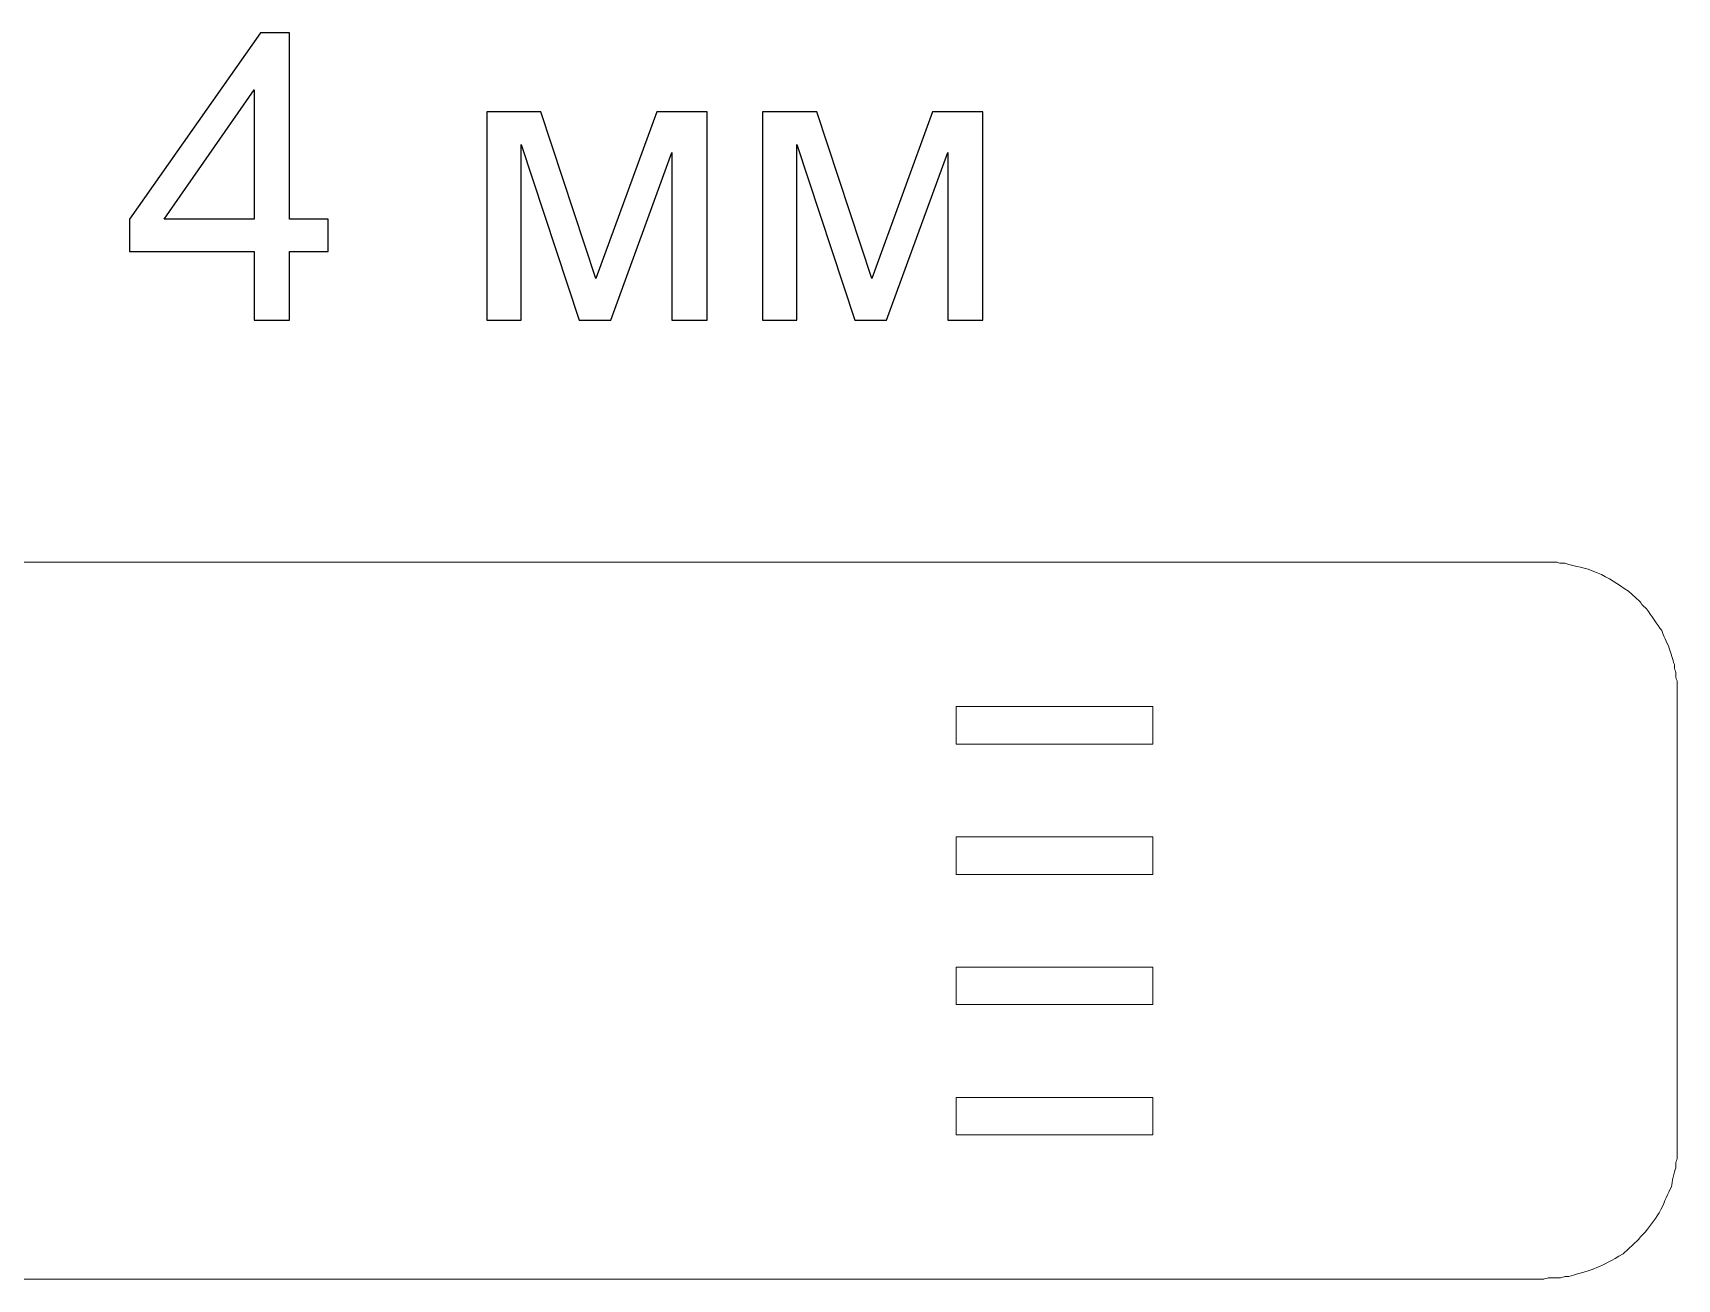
# Model space of a CAD drawing. Header units: millimetres. Extents: x -6423 to -1759, y 6 to 2012.
# Drawn here: x -2411.8 to -2233.8, y 1412.9 to 1547.7 of the extents above; entities that cross this region are included whole.
import ezdxf

# ---------------------------------------------------------------- set-up
doc = ezdxf.new("R2010")
doc.units = ezdxf.units.MM
doc.header["$MEASUREMENT"] = 0
doc.layers.add('layer 1', color=7, linetype='Continuous')

msp = doc.modelspace()

# ---------------------------------------------------------------- linework, layer by layer
at = {"layer": 'layer 1', "color": 240}
for points, knots in [([(-2387.86, 1516.6553), (-2387.86, 1516.6553), (-2387.86, 1524.0797), (-2387.86, 1524.0797), (-2387.86, 1524.0797), (-2387.86, 1524.0797), (-2401.3629, 1524.0797), (-2401.3629, 1524.0797), (-2401.3629, 1524.0797), (-2401.3629, 1524.0797), (-2401.3629, 1527.5965), (-2401.3629, 1527.5965), (-2401.3629, 1527.5965), (-2401.3629, 1527.5965), (-2387.1654, 1547.7422), (-2387.1654, 1547.7422), (-2387.1654, 1547.7422), (-2387.1654, 1547.7422), (-2384.0393, 1547.7422), (-2384.0393, 1547.7422), (-2384.0393, 1547.7422), (-2384.0393, 1547.7422), (-2384.0393, 1527.5965), (-2384.0393, 1527.5965), (-2384.0393, 1527.5965), (-2384.0393, 1527.5965), (-2379.8278, 1527.5965), (-2379.8278, 1527.5965), (-2379.8278, 1527.5965), (-2379.8278, 1527.5965), (-2379.8278, 1524.0797), (-2379.8278, 1524.0797), (-2379.8278, 1524.0797), (-2379.8278, 1524.0797), (-2384.0393, 1524.0797), (-2384.0393, 1524.0797), (-2384.0393, 1524.0797), (-2384.0393, 1524.0797), (-2384.0393, 1516.6553), (-2384.0393, 1516.6553), (-2384.0393, 1516.6553), (-2384.0393, 1516.6553), (-2387.86, 1516.6553), (-2387.86, 1516.6553)], [0, 0, 0, 0, 0.08333333, 0.08333333, 0.08333333, 0.08333333, 0.16666667, 0.16666667, 0.16666667, 0.16666667, 0.25, 0.25, 0.25, 0.25, 0.33333333, 0.33333333, 0.33333333, 0.33333333, 0.41666667, 0.41666667, 0.41666667, 0.41666667, 0.5, 0.5, 0.5, 0.5, 0.58333333, 0.58333333, 0.58333333, 0.58333333, 0.66666667, 0.66666667, 0.66666667, 0.66666667, 0.75, 0.75, 0.75, 0.75, 0.83333333, 0.83333333, 0.83333333, 0.83333333, 1, 1, 1, 1]), ([(-2387.86, 1527.5965), (-2387.86, 1527.5965), (-2387.86, 1541.5842), (-2387.86, 1541.5842), (-2387.86, 1541.5842), (-2387.86, 1541.5842), (-2397.6073, 1527.5965), (-2397.6073, 1527.5965), (-2397.6073, 1527.5965), (-2397.6073, 1527.5965), (-2387.86, 1527.5965), (-2387.86, 1527.5965)], [0, 0, 0, 0, 0.25, 0.25, 0.25, 0.25, 0.5, 0.5, 0.5, 0.5, 1, 1, 1, 1]), ([(-2362.6779, 1539.189), (-2362.6779, 1539.189), (-2356.8021, 1539.189), (-2356.8021, 1539.189), (-2356.8021, 1539.189), (-2356.8021, 1539.189), (-2350.8466, 1521.1562), (-2350.8466, 1521.1562), (-2350.8466, 1521.1562), (-2350.8466, 1521.1562), (-2344.2544, 1539.189), (-2344.2544, 1539.189), (-2344.2544, 1539.189), (-2344.2544, 1539.189), (-2338.7983, 1539.189), (-2338.7983, 1539.189), (-2338.7983, 1539.189), (-2338.7983, 1539.189), (-2338.7983, 1516.6553), (-2338.7983, 1516.6553), (-2338.7983, 1516.6553), (-2338.7983, 1516.6553), (-2342.619, 1516.6553), (-2342.619, 1516.6553), (-2342.619, 1516.6553), (-2342.619, 1516.6553), (-2342.619, 1534.7966), (-2342.619, 1534.7966), (-2342.619, 1534.7966), (-2342.619, 1534.7966), (-2349.2546, 1516.6553), (-2349.2546, 1516.6553), (-2349.2546, 1516.6553), (-2349.2546, 1516.6553), (-2352.6702, 1516.6553), (-2352.6702, 1516.6553), (-2352.6702, 1516.6553), (-2352.6702, 1516.6553), (-2358.944, 1535.6649), (-2358.944, 1535.6649), (-2358.944, 1535.6649), (-2358.944, 1535.6649), (-2358.944, 1516.6553), (-2358.944, 1516.6553), (-2358.944, 1516.6553), (-2358.944, 1516.6553), (-2362.6779, 1516.6553), (-2362.6779, 1516.6553), (-2362.6779, 1516.6553), (-2362.6779, 1516.6553), (-2362.6779, 1539.189), (-2362.6779, 1539.189)], [0, 0, 0, 0, 0.07142857, 0.07142857, 0.07142857, 0.07142857, 0.14285714, 0.14285714, 0.14285714, 0.14285714, 0.21428571, 0.21428571, 0.21428571, 0.21428571, 0.28571429, 0.28571429, 0.28571429, 0.28571429, 0.35714286, 0.35714286, 0.35714286, 0.35714286, 0.42857143, 0.42857143, 0.42857143, 0.42857143, 0.5, 0.5, 0.5, 0.5, 0.57142857, 0.57142857, 0.57142857, 0.57142857, 0.64285714, 0.64285714, 0.64285714, 0.64285714, 0.71428571, 0.71428571, 0.71428571, 0.71428571, 0.78571429, 0.78571429, 0.78571429, 0.78571429, 0.85714286, 0.85714286, 0.85714286, 0.85714286, 1, 1, 1, 1]), ([(-2332.8284, 1539.189), (-2332.8284, 1539.189), (-2326.9526, 1539.189), (-2326.9526, 1539.189), (-2326.9526, 1539.189), (-2326.9526, 1539.189), (-2320.9971, 1521.1562), (-2320.9971, 1521.1562), (-2320.9971, 1521.1562), (-2320.9971, 1521.1562), (-2314.4049, 1539.189), (-2314.4049, 1539.189), (-2314.4049, 1539.189), (-2314.4049, 1539.189), (-2308.9488, 1539.189), (-2308.9488, 1539.189), (-2308.9488, 1539.189), (-2308.9488, 1539.189), (-2308.9488, 1516.6553), (-2308.9488, 1516.6553), (-2308.9488, 1516.6553), (-2308.9488, 1516.6553), (-2312.7695, 1516.6553), (-2312.7695, 1516.6553), (-2312.7695, 1516.6553), (-2312.7695, 1516.6553), (-2312.7695, 1534.7966), (-2312.7695, 1534.7966), (-2312.7695, 1534.7966), (-2312.7695, 1534.7966), (-2319.4051, 1516.6553), (-2319.4051, 1516.6553), (-2319.4051, 1516.6553), (-2319.4051, 1516.6553), (-2322.8207, 1516.6553), (-2322.8207, 1516.6553), (-2322.8207, 1516.6553), (-2322.8207, 1516.6553), (-2329.0945, 1535.6649), (-2329.0945, 1535.6649), (-2329.0945, 1535.6649), (-2329.0945, 1535.6649), (-2329.0945, 1516.6553), (-2329.0945, 1516.6553), (-2329.0945, 1516.6553), (-2329.0945, 1516.6553), (-2332.8284, 1516.6553), (-2332.8284, 1516.6553), (-2332.8284, 1516.6553), (-2332.8284, 1516.6553), (-2332.8284, 1539.189), (-2332.8284, 1539.189)], [0, 0, 0, 0, 0.07142857, 0.07142857, 0.07142857, 0.07142857, 0.14285714, 0.14285714, 0.14285714, 0.14285714, 0.21428571, 0.21428571, 0.21428571, 0.21428571, 0.28571429, 0.28571429, 0.28571429, 0.28571429, 0.35714286, 0.35714286, 0.35714286, 0.35714286, 0.42857143, 0.42857143, 0.42857143, 0.42857143, 0.5, 0.5, 0.5, 0.5, 0.57142857, 0.57142857, 0.57142857, 0.57142857, 0.64285714, 0.64285714, 0.64285714, 0.64285714, 0.71428571, 0.71428571, 0.71428571, 0.71428571, 0.78571429, 0.78571429, 0.78571429, 0.78571429, 0.85714286, 0.85714286, 0.85714286, 0.85714286, 1, 1, 1, 1])]:
    msp.add_open_spline(points, degree=3, knots=knots, dxfattribs=at)
at = {"layer": 'layer 1', "color": 242, "lineweight": 9}
for points, knots in [([(-2387.86, 1516.6553), (-2387.86, 1516.6553), (-2387.86, 1524.0797), (-2387.86, 1524.0797), (-2387.86, 1524.0797), (-2387.86, 1524.0797), (-2401.3629, 1524.0797), (-2401.3629, 1524.0797), (-2401.3629, 1524.0797), (-2401.3629, 1524.0797), (-2401.3629, 1527.5965), (-2401.3629, 1527.5965), (-2401.3629, 1527.5965), (-2401.3629, 1527.5965), (-2387.1654, 1547.7422), (-2387.1654, 1547.7422), (-2387.1654, 1547.7422), (-2387.1654, 1547.7422), (-2384.0393, 1547.7422), (-2384.0393, 1547.7422), (-2384.0393, 1547.7422), (-2384.0393, 1547.7422), (-2384.0393, 1527.5965), (-2384.0393, 1527.5965), (-2384.0393, 1527.5965), (-2384.0393, 1527.5965), (-2379.8278, 1527.5965), (-2379.8278, 1527.5965), (-2379.8278, 1527.5965), (-2379.8278, 1527.5965), (-2379.8278, 1524.0797), (-2379.8278, 1524.0797), (-2379.8278, 1524.0797), (-2379.8278, 1524.0797), (-2384.0393, 1524.0797), (-2384.0393, 1524.0797), (-2384.0393, 1524.0797), (-2384.0393, 1524.0797), (-2384.0393, 1516.6553), (-2384.0393, 1516.6553), (-2384.0393, 1516.6553), (-2384.0393, 1516.6553), (-2387.86, 1516.6553), (-2387.86, 1516.6553)], [0, 0, 0, 0, 0.08333333, 0.08333333, 0.08333333, 0.08333333, 0.16666667, 0.16666667, 0.16666667, 0.16666667, 0.25, 0.25, 0.25, 0.25, 0.33333333, 0.33333333, 0.33333333, 0.33333333, 0.41666667, 0.41666667, 0.41666667, 0.41666667, 0.5, 0.5, 0.5, 0.5, 0.58333333, 0.58333333, 0.58333333, 0.58333333, 0.66666667, 0.66666667, 0.66666667, 0.66666667, 0.75, 0.75, 0.75, 0.75, 0.83333333, 0.83333333, 0.83333333, 0.83333333, 1, 1, 1, 1]), ([(-2387.86, 1527.5965), (-2387.86, 1527.5965), (-2387.86, 1541.5842), (-2387.86, 1541.5842), (-2387.86, 1541.5842), (-2387.86, 1541.5842), (-2397.6073, 1527.5965), (-2397.6073, 1527.5965), (-2397.6073, 1527.5965), (-2397.6073, 1527.5965), (-2387.86, 1527.5965), (-2387.86, 1527.5965)], [0, 0, 0, 0, 0.25, 0.25, 0.25, 0.25, 0.5, 0.5, 0.5, 0.5, 1, 1, 1, 1]), ([(-2362.6779, 1539.189), (-2362.6779, 1539.189), (-2356.8021, 1539.189), (-2356.8021, 1539.189), (-2356.8021, 1539.189), (-2356.8021, 1539.189), (-2350.8466, 1521.1562), (-2350.8466, 1521.1562), (-2350.8466, 1521.1562), (-2350.8466, 1521.1562), (-2344.2544, 1539.189), (-2344.2544, 1539.189), (-2344.2544, 1539.189), (-2344.2544, 1539.189), (-2338.7983, 1539.189), (-2338.7983, 1539.189), (-2338.7983, 1539.189), (-2338.7983, 1539.189), (-2338.7983, 1516.6553), (-2338.7983, 1516.6553), (-2338.7983, 1516.6553), (-2338.7983, 1516.6553), (-2342.619, 1516.6553), (-2342.619, 1516.6553), (-2342.619, 1516.6553), (-2342.619, 1516.6553), (-2342.619, 1534.7966), (-2342.619, 1534.7966), (-2342.619, 1534.7966), (-2342.619, 1534.7966), (-2349.2546, 1516.6553), (-2349.2546, 1516.6553), (-2349.2546, 1516.6553), (-2349.2546, 1516.6553), (-2352.6702, 1516.6553), (-2352.6702, 1516.6553), (-2352.6702, 1516.6553), (-2352.6702, 1516.6553), (-2358.944, 1535.6649), (-2358.944, 1535.6649), (-2358.944, 1535.6649), (-2358.944, 1535.6649), (-2358.944, 1516.6553), (-2358.944, 1516.6553), (-2358.944, 1516.6553), (-2358.944, 1516.6553), (-2362.6779, 1516.6553), (-2362.6779, 1516.6553), (-2362.6779, 1516.6553), (-2362.6779, 1516.6553), (-2362.6779, 1539.189), (-2362.6779, 1539.189)], [0, 0, 0, 0, 0.07142857, 0.07142857, 0.07142857, 0.07142857, 0.14285714, 0.14285714, 0.14285714, 0.14285714, 0.21428571, 0.21428571, 0.21428571, 0.21428571, 0.28571429, 0.28571429, 0.28571429, 0.28571429, 0.35714286, 0.35714286, 0.35714286, 0.35714286, 0.42857143, 0.42857143, 0.42857143, 0.42857143, 0.5, 0.5, 0.5, 0.5, 0.57142857, 0.57142857, 0.57142857, 0.57142857, 0.64285714, 0.64285714, 0.64285714, 0.64285714, 0.71428571, 0.71428571, 0.71428571, 0.71428571, 0.78571429, 0.78571429, 0.78571429, 0.78571429, 0.85714286, 0.85714286, 0.85714286, 0.85714286, 1, 1, 1, 1]), ([(-2332.8284, 1539.189), (-2332.8284, 1539.189), (-2326.9526, 1539.189), (-2326.9526, 1539.189), (-2326.9526, 1539.189), (-2326.9526, 1539.189), (-2320.9971, 1521.1562), (-2320.9971, 1521.1562), (-2320.9971, 1521.1562), (-2320.9971, 1521.1562), (-2314.4049, 1539.189), (-2314.4049, 1539.189), (-2314.4049, 1539.189), (-2314.4049, 1539.189), (-2308.9488, 1539.189), (-2308.9488, 1539.189), (-2308.9488, 1539.189), (-2308.9488, 1539.189), (-2308.9488, 1516.6553), (-2308.9488, 1516.6553), (-2308.9488, 1516.6553), (-2308.9488, 1516.6553), (-2312.7695, 1516.6553), (-2312.7695, 1516.6553), (-2312.7695, 1516.6553), (-2312.7695, 1516.6553), (-2312.7695, 1534.7966), (-2312.7695, 1534.7966), (-2312.7695, 1534.7966), (-2312.7695, 1534.7966), (-2319.4051, 1516.6553), (-2319.4051, 1516.6553), (-2319.4051, 1516.6553), (-2319.4051, 1516.6553), (-2322.8207, 1516.6553), (-2322.8207, 1516.6553), (-2322.8207, 1516.6553), (-2322.8207, 1516.6553), (-2329.0945, 1535.6649), (-2329.0945, 1535.6649), (-2329.0945, 1535.6649), (-2329.0945, 1535.6649), (-2329.0945, 1516.6553), (-2329.0945, 1516.6553), (-2329.0945, 1516.6553), (-2329.0945, 1516.6553), (-2332.8284, 1516.6553), (-2332.8284, 1516.6553), (-2332.8284, 1516.6553), (-2332.8284, 1516.6553), (-2332.8284, 1539.189), (-2332.8284, 1539.189)], [0, 0, 0, 0, 0.07142857, 0.07142857, 0.07142857, 0.07142857, 0.14285714, 0.14285714, 0.14285714, 0.14285714, 0.21428571, 0.21428571, 0.21428571, 0.21428571, 0.28571429, 0.28571429, 0.28571429, 0.28571429, 0.35714286, 0.35714286, 0.35714286, 0.35714286, 0.42857143, 0.42857143, 0.42857143, 0.42857143, 0.5, 0.5, 0.5, 0.5, 0.57142857, 0.57142857, 0.57142857, 0.57142857, 0.64285714, 0.64285714, 0.64285714, 0.64285714, 0.71428571, 0.71428571, 0.71428571, 0.71428571, 0.78571429, 0.78571429, 0.78571429, 0.78571429, 0.85714286, 0.85714286, 0.85714286, 0.85714286, 1, 1, 1, 1]), ([(-2233.9436, 1478.5645), (-2233.9477, 1478.5731), (-2234.0848, 1478.9525), (-2234.0939, 1478.9753), (-2234.0939, 1478.9753), (-2234.0939, 1478.9753), (-2234.0939, 1479.386), (-2234.0939, 1479.386), (-2234.0939, 1479.386), (-2234.3046, 1479.9787), (-2234.4194, 1480.5498), (-2234.6444, 1481.1658), (-2234.6444, 1481.1658), (-2234.8881, 1481.8323), (-2235.309, 1482.4913), (-2235.4457, 1483.0823), (-2235.4457, 1483.0823), (-2235.9694, 1483.6875), (-2236.5993, 1484.7152), (-2237.0979, 1485.4099), (-2237.0979, 1485.4099), (-2237.0979, 1485.4099), (-2237.5486, 1485.8206), (-2237.5486, 1485.8206), (-2237.5486, 1485.8206), (-2237.558, 1485.8367), (-2237.8324, 1486.208), (-2237.8488, 1486.2315), (-2237.8488, 1486.2315), (-2237.8488, 1486.2315), (-2239.0506, 1487.3265), (-2239.0506, 1487.3265), (-2239.0506, 1487.3265), (-2240.3525, 1488.1287), (-2241.047, 1488.7312), (-2242.5052, 1489.3476), (-2242.5052, 1489.3476), (-2243.8264, 1489.906), (-2244.6884, 1489.9627), (-2245.9598, 1490.3385), (-2245.9598, 1490.3385), (-2245.9598, 1490.3385), (-2246.4103, 1490.3385), (-2246.4103, 1490.3385), (-2246.4103, 1490.3385), (-2246.4197, 1490.3423), (-2246.8361, 1490.4671), (-2246.861, 1490.4755), (-2246.861, 1490.4755), (-2246.861, 1490.4755), (-2247.6122, 1490.4753), (-2247.6122, 1490.4753), (-2247.6122, 1490.4753), (-2247.6122, 1490.4753), (-2616.2116, 1490.4755), (-2616.2116, 1490.4755), (-2616.2116, 1490.4755), (-2616.2116, 1490.4755), (-2616.9628, 1490.4753), (-2616.9628, 1490.4753), (-2616.9628, 1490.4753), (-2616.9718, 1490.4718), (-2617.3883, 1490.3467), (-2617.4132, 1490.3386), (-2617.4132, 1490.3386), (-2617.4132, 1490.3386), (-2617.8638, 1490.3385), (-2617.8638, 1490.3385), (-2617.8638, 1490.3385), (-2618.4063, 1490.1784), (-2619.2332, 1489.9687), (-2619.8165, 1489.928), (-2619.8165, 1489.928), (-2621.498, 1489.0435), (-2622.5188, 1488.7115), (-2624.3228, 1487.6005), (-2624.3228, 1487.6005), (-2624.3228, 1487.6005), (-2626.8761, 1485.273), (-2626.8761, 1485.273), (-2626.8761, 1485.273), (-2627.7223, 1484.0937), (-2628.2944, 1483.2969), (-2628.8655, 1481.9872), (-2628.8655, 1481.9872), (-2629.3719, 1480.8247), (-2629.4864, 1479.8089), (-2629.8802, 1478.7014), (-2629.8802, 1478.7014), (-2629.8802, 1478.7014), (-2629.8804, 1478.0171), (-2629.8804, 1478.0171), (-2629.8804, 1478.0171), (-2629.8844, 1478.0088), (-2630.0214, 1477.629), (-2630.0303, 1477.6064), (-2630.0303, 1477.6064), (-2630.0303, 1477.6064), (-2630.0303, 1476.648), (-2630.0303, 1476.648), (-2630.0303, 1476.648), (-2630.0303, 1476.648), (-2630.0303, 1426.6946), (-2630.0303, 1426.6946), (-2630.0303, 1426.6946), (-2630.0303, 1426.6946), (-2630.0303, 1425.8731), (-2630.0303, 1425.8731), (-2630.0303, 1425.8731), (-2630.0262, 1425.8649), (-2629.8892, 1425.4854), (-2629.8802, 1425.4624), (-2629.8802, 1425.4624), (-2629.8802, 1425.4624), (-2629.8802, 1424.9148), (-2629.8802, 1424.9148), (-2629.8802, 1424.9148), (-2629.876, 1424.9066), (-2629.739, 1424.5272), (-2629.7299, 1424.504), (-2629.7299, 1424.504), (-2629.7299, 1424.504), (-2629.7299, 1424.0933), (-2629.7299, 1424.0933), (-2629.7299, 1424.0933), (-2628.4553, 1420.5103), (-2628.5092, 1420.6006), (-2626.125, 1417.3848), (-2626.125, 1417.3848), (-2626.125, 1417.3848), (-2624.623, 1416.0159), (-2624.623, 1416.0159), (-2624.623, 1416.0159), (-2621.5881, 1414.1467), (-2621.658, 1414.1953), (-2618.3145, 1413.141), (-2618.3145, 1413.141), (-2618.3145, 1413.141), (-2617.8638, 1413.141), (-2617.8638, 1413.141), (-2617.8638, 1413.141), (-2617.8548, 1413.1372), (-2617.4384, 1413.0122), (-2617.4132, 1413.0039), (-2617.4132, 1413.0039), (-2617.4132, 1413.0039), (-2615.9112, 1413.0039), (-2615.9112, 1413.0039), (-2615.9112, 1413.0039), (-2615.9022, 1413.0002), (-2615.4858, 1412.8753), (-2615.4607, 1412.8671), (-2615.4607, 1412.8671), (-2615.4607, 1412.8671), (-2613.6583, 1412.8671), (-2613.6583, 1412.8671), (-2613.6583, 1412.8671), (-2613.6583, 1412.8671), (-2249.8652, 1412.867), (-2249.8652, 1412.867), (-2249.8652, 1412.867), (-2249.8652, 1412.867), (-2248.2128, 1412.867), (-2248.2128, 1412.867), (-2248.2128, 1412.867), (-2248.2037, 1412.8709), (-2247.7874, 1412.9958), (-2247.7623, 1413.0041), (-2247.7623, 1413.0041), (-2247.7623, 1413.0041), (-2246.4103, 1413.0039), (-2246.4103, 1413.0039), (-2246.4103, 1413.0039), (-2246.4013, 1413.0079), (-2245.9849, 1413.1326), (-2245.9598, 1413.141), (-2245.9598, 1413.141), (-2245.9598, 1413.141), (-2245.5092, 1413.1409), (-2245.5092, 1413.1409), (-2245.5092, 1413.1409), (-2242.7354, 1413.9605), (-2242.1881, 1414.0932), (-2239.6512, 1415.6051), (-2239.6512, 1415.6051), (-2239.6512, 1415.6051), (-2237.999, 1417.1113), (-2237.999, 1417.1113), (-2237.999, 1417.1113), (-2237.9894, 1417.1273), (-2237.715, 1417.4987), (-2237.6989, 1417.5219), (-2237.6989, 1417.5219), (-2237.6989, 1417.5219), (-2237.2481, 1417.9326), (-2237.2481, 1417.9326), (-2237.2481, 1417.9326), (-2236.5901, 1418.82), (-2236.084, 1419.4313), (-2235.5554, 1420.397), (-2235.5554, 1420.397), (-2235.0982, 1421.2322), (-2234.8448, 1422.1496), (-2234.3944, 1422.8613), (-2234.3944, 1422.8613), (-2234.3509, 1423.3752), (-2234.1121, 1424.4412), (-2233.9436, 1424.9148), (-2233.9436, 1424.9148), (-2233.9436, 1424.9148), (-2233.9437, 1425.4624), (-2233.9437, 1425.4624), (-2233.9437, 1425.4624), (-2233.9394, 1425.4706), (-2233.8024, 1425.8501), (-2233.7933, 1425.8731), (-2233.7933, 1425.8731), (-2233.7933, 1425.8731), (-2233.7933, 1426.6946), (-2233.7933, 1426.6946), (-2233.7933, 1426.6946), (-2233.7933, 1426.6946), (-2233.7933, 1476.7848), (-2233.7933, 1476.7848), (-2233.7933, 1476.7848), (-2233.7933, 1476.7848), (-2233.7933, 1477.6063), (-2233.7933, 1477.6063), (-2233.7933, 1477.6063), (-2233.9464, 1477.9128), (-2233.9437, 1478.1954), (-2233.9436, 1478.5645)], [0, 0, 0, 0, 0.01694915, 0.01694915, 0.01694915, 0.01694915, 0.03389831, 0.03389831, 0.03389831, 0.03389831, 0.05084746, 0.05084746, 0.05084746, 0.05084746, 0.06779661, 0.06779661, 0.06779661, 0.06779661, 0.08474576, 0.08474576, 0.08474576, 0.08474576, 0.10169492, 0.10169492, 0.10169492, 0.10169492, 0.11864407, 0.11864407, 0.11864407, 0.11864407, 0.13559322, 0.13559322, 0.13559322, 0.13559322, 0.15254237, 0.15254237, 0.15254237, 0.15254237, 0.16949153, 0.16949153, 0.16949153, 0.16949153, 0.18644068, 0.18644068, 0.18644068, 0.18644068, 0.20338983, 0.20338983, 0.20338983, 0.20338983, 0.22033898, 0.22033898, 0.22033898, 0.22033898, 0.23728814, 0.23728814, 0.23728814, 0.23728814, 0.25423729, 0.25423729, 0.25423729, 0.25423729, 0.27118644, 0.27118644, 0.27118644, 0.27118644, 0.28813559, 0.28813559, 0.28813559, 0.28813559, 0.30508475, 0.30508475, 0.30508475, 0.30508475, 0.3220339, 0.3220339, 0.3220339, 0.3220339, 0.33898305, 0.33898305, 0.33898305, 0.33898305, 0.3559322, 0.3559322, 0.3559322, 0.3559322, 0.37288136, 0.37288136, 0.37288136, 0.37288136, 0.38983051, 0.38983051, 0.38983051, 0.38983051, 0.40677966, 0.40677966, 0.40677966, 0.40677966, 0.42372881, 0.42372881, 0.42372881, 0.42372881, 0.44067797, 0.44067797, 0.44067797, 0.44067797, 0.45762712, 0.45762712, 0.45762712, 0.45762712, 0.47457627, 0.47457627, 0.47457627, 0.47457627, 0.49152542, 0.49152542, 0.49152542, 0.49152542, 0.50847458, 0.50847458, 0.50847458, 0.50847458, 0.52542373, 0.52542373, 0.52542373, 0.52542373, 0.54237288, 0.54237288, 0.54237288, 0.54237288, 0.55932203, 0.55932203, 0.55932203, 0.55932203, 0.57627119, 0.57627119, 0.57627119, 0.57627119, 0.59322034, 0.59322034, 0.59322034, 0.59322034, 0.61016949, 0.61016949, 0.61016949, 0.61016949, 0.62711864, 0.62711864, 0.62711864, 0.62711864, 0.6440678, 0.6440678, 0.6440678, 0.6440678, 0.66101695, 0.66101695, 0.66101695, 0.66101695, 0.6779661, 0.6779661, 0.6779661, 0.6779661, 0.69491525, 0.69491525, 0.69491525, 0.69491525, 0.71186441, 0.71186441, 0.71186441, 0.71186441, 0.72881356, 0.72881356, 0.72881356, 0.72881356, 0.74576271, 0.74576271, 0.74576271, 0.74576271, 0.76271186, 0.76271186, 0.76271186, 0.76271186, 0.77966102, 0.77966102, 0.77966102, 0.77966102, 0.79661017, 0.79661017, 0.79661017, 0.79661017, 0.81355932, 0.81355932, 0.81355932, 0.81355932, 0.83050847, 0.83050847, 0.83050847, 0.83050847, 0.84745763, 0.84745763, 0.84745763, 0.84745763, 0.86440678, 0.86440678, 0.86440678, 0.86440678, 0.88135593, 0.88135593, 0.88135593, 0.88135593, 0.89830508, 0.89830508, 0.89830508, 0.89830508, 0.91525424, 0.91525424, 0.91525424, 0.91525424, 0.93220339, 0.93220339, 0.93220339, 0.93220339, 0.94915254, 0.94915254, 0.94915254, 0.94915254, 0.96610169, 0.96610169, 0.96610169, 0.96610169, 1, 1, 1, 1]), ([(-2311.8527, 1474.8378), (-2311.8527, 1474.8378), (-2290.5624, 1474.8378), (-2290.5624, 1474.8378), (-2290.5624, 1474.8378), (-2290.5624, 1474.8378), (-2290.5624, 1470.7712), (-2290.5624, 1470.7712), (-2290.5624, 1470.7712), (-2290.5624, 1470.7712), (-2311.8527, 1470.7712), (-2311.8527, 1470.7712), (-2311.8527, 1470.7712), (-2311.8527, 1470.7712), (-2311.8527, 1474.8378), (-2311.8527, 1474.8378)], [0, 0, 0, 0, 0.2, 0.2, 0.2, 0.2, 0.4, 0.4, 0.4, 0.4, 0.6, 0.6, 0.6, 0.6, 1, 1, 1, 1]), ([(-2311.8527, 1460.7378), (-2311.8527, 1460.7378), (-2290.5624, 1460.7378), (-2290.5624, 1460.7378), (-2290.5624, 1460.7378), (-2290.5624, 1460.7378), (-2290.5624, 1456.6712), (-2290.5624, 1456.6712), (-2290.5624, 1456.6712), (-2290.5624, 1456.6712), (-2311.8527, 1456.6712), (-2311.8527, 1456.6712), (-2311.8527, 1456.6712), (-2311.8527, 1456.6712), (-2311.8527, 1460.7378), (-2311.8527, 1460.7378)], [0, 0, 0, 0, 0.2, 0.2, 0.2, 0.2, 0.4, 0.4, 0.4, 0.4, 0.6, 0.6, 0.6, 0.6, 1, 1, 1, 1]), ([(-2311.8527, 1446.6378), (-2311.8527, 1446.6378), (-2290.5624, 1446.6378), (-2290.5624, 1446.6378), (-2290.5624, 1446.6378), (-2290.5624, 1446.6378), (-2290.5624, 1442.5712), (-2290.5624, 1442.5712), (-2290.5624, 1442.5712), (-2290.5624, 1442.5712), (-2311.8527, 1442.5712), (-2311.8527, 1442.5712), (-2311.8527, 1442.5712), (-2311.8527, 1442.5712), (-2311.8527, 1446.6378), (-2311.8527, 1446.6378)], [0, 0, 0, 0, 0.2, 0.2, 0.2, 0.2, 0.4, 0.4, 0.4, 0.4, 0.6, 0.6, 0.6, 0.6, 1, 1, 1, 1]), ([(-2311.8527, 1432.5378), (-2311.8527, 1432.5378), (-2290.5624, 1432.5378), (-2290.5624, 1432.5378), (-2290.5624, 1432.5378), (-2290.5624, 1432.5378), (-2290.5624, 1428.4712), (-2290.5624, 1428.4712), (-2290.5624, 1428.4712), (-2290.5624, 1428.4712), (-2311.8527, 1428.4712), (-2311.8527, 1428.4712), (-2311.8527, 1428.4712), (-2311.8527, 1428.4712), (-2311.8527, 1432.5378), (-2311.8527, 1432.5378)], [0, 0, 0, 0, 0.2, 0.2, 0.2, 0.2, 0.4, 0.4, 0.4, 0.4, 0.6, 0.6, 0.6, 0.6, 1, 1, 1, 1])]:
    msp.add_open_spline(points, degree=3, knots=knots, dxfattribs=at)

doc.saveas('drawing.dxf')
